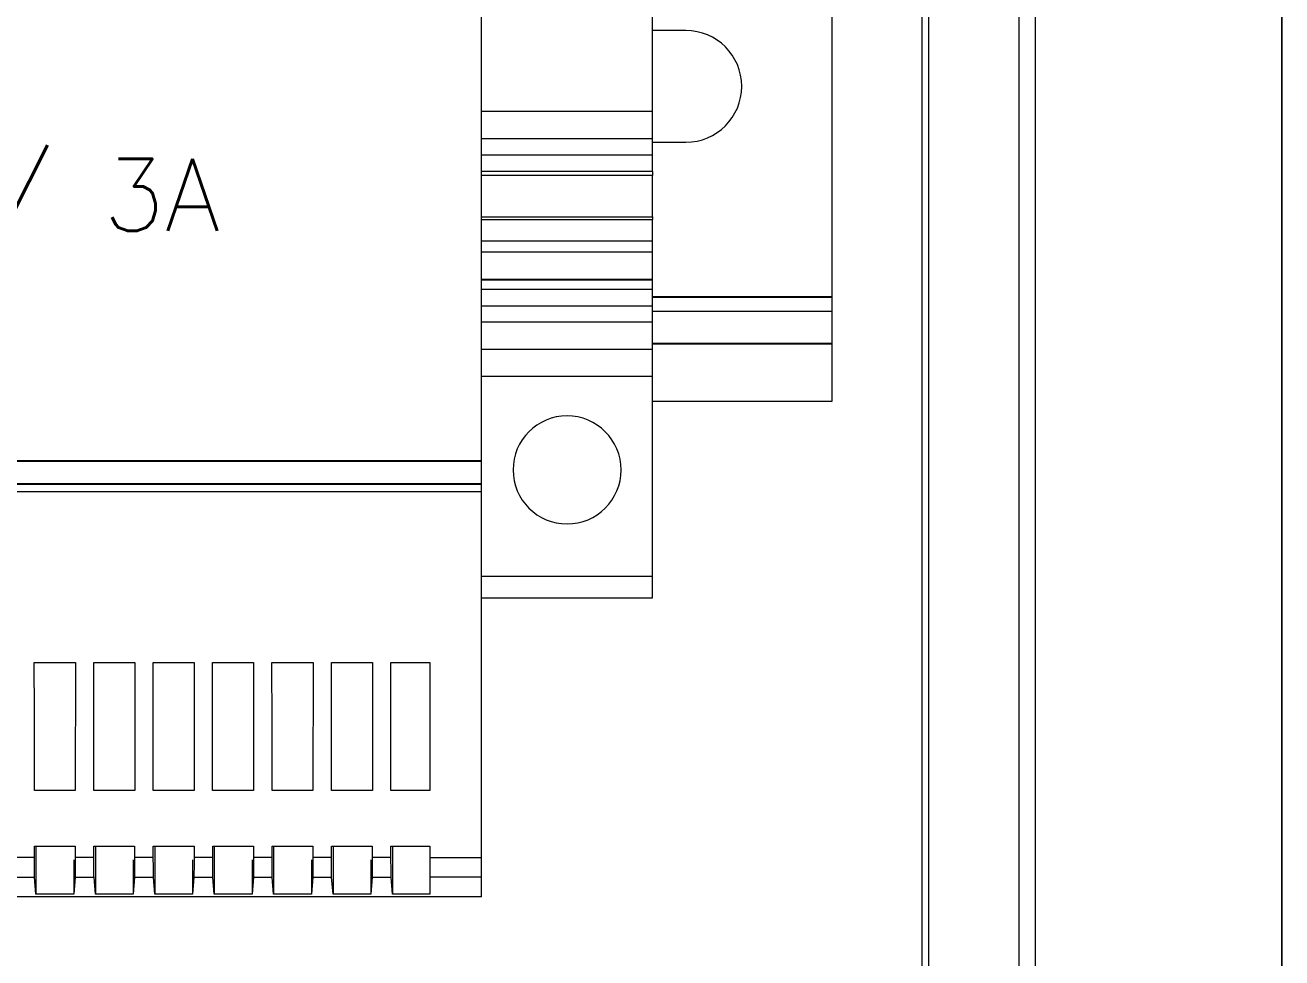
# Model space of a CAD drawing. Extents: x 4137 to 28680, y 2446 to 6814.
# Drawn here: x 11000.9 to 11070.7, y 4859.2 to 4911 of the extents above; entities that cross this region are included whole.
import ezdxf
from ezdxf.enums import TextEntityAlignment as Align

# ---------------------------------------------------------------- set-up
doc = ezdxf.new("R2010")
doc.units = 0
doc.header["$LTSCALE"] = 0.5
doc.layers.get('0').update_dxf_attribs({"linetype": 'CONTINUOUS'})
doc.layers.add('VOL', color=2, linetype='CONTINUOUS')
doc.styles.get("Standard").update_dxf_attribs({"font": 'simplex.shx'})

msp = doc.modelspace()

# ---------------------------------------------------------------- linework, layer by layer
at = {"color": 7, "linetype": 'Continuous', "lineweight": 15}
for p, q in [((11070.677, 4757.591), (11070.677, 5057.591)), ((11070.677, 4757.591), (11070.677, 5057.591)), ((11056.982, 5050.896), (11056.982, 4764.285)), ((11056.982, 5050.896), (11056.982, 4764.285)), ((11070.677, 5051.091), (11070.677, 4764.091)), ((11070.677, 5051.091), (11070.677, 4764.091)), ((11056.06, 5049.974), (11056.06, 4765.207)), ((11056.06, 5049.974), (11056.06, 4765.207)), ((11050.677, 5044.591), (11050.677, 4770.591)), ((11050.677, 5044.591), (11050.677, 4770.591)), ((11051.069, 4770.199), (11051.069, 5044.983)), ((11051.069, 4770.199), (11051.069, 5044.983)), ((11035.727, 4906.191), (11035.727, 4927.691)), ((11035.727, 4906.191), (11035.727, 4927.691)), ((11045.677, 4919.291), (11045.677, 4895.891)), ((11045.677, 4919.291), (11045.677, 4895.891)), ((11037.577, 4910.691), (11035.727, 4910.691)), ((11037.577, 4910.691), (11035.727, 4910.691)), ((11035.727, 4906.191), (11026.227, 4906.191)), ((11035.727, 4906.191), (11026.227, 4906.191)), ((11035.727, 4904.691), (11035.727, 4906.191)), ((11035.727, 4904.691), (11035.727, 4906.191)), ((11026.227, 4904.691), (11035.727, 4904.691)), ((11026.227, 4904.691), (11035.727, 4904.691)), ((11035.727, 4903.791), (11035.727, 4904.691)), ((11035.727, 4903.791), (11035.727, 4904.691)), ((11035.727, 4904.491), (11037.577, 4904.491)), ((11035.727, 4904.491), (11037.577, 4904.491)), ((11026.227, 4903.791), (11035.727, 4903.791)), ((11026.227, 4903.791), (11035.727, 4903.791)), ((11035.727, 4902.87), (11035.727, 4903.791)), ((11035.727, 4902.87), (11035.727, 4903.791)), ((11035.727, 4902.87), (11026.227, 4902.87)), ((11035.727, 4902.87), (11026.227, 4902.87)), ((11035.727, 4902.87), (11035.727, 4902.634)), ((11035.727, 4902.87), (11035.727, 4902.634)), ((11035.727, 4902.634), (11026.227, 4902.634)), ((11035.727, 4902.634), (11026.227, 4902.634)), ((11035.727, 4900.341), (11035.727, 4902.634)), ((11035.727, 4900.341), (11035.727, 4902.634)), ((11026.227, 4900.341), (11035.727, 4900.341)), ((11026.227, 4900.341), (11035.727, 4900.341)), ((11026.227, 4900.191), (11035.727, 4900.191)), ((11026.227, 4900.191), (11035.727, 4900.191)), ((11026.227, 4900.191), (11035.727, 4900.191)), ((11026.227, 4900.191), (11035.727, 4900.191)), ((11035.727, 4900.341), (11035.727, 4900.191)), ((11035.727, 4900.341), (11035.727, 4900.191)), ((11035.727, 4898.991), (11035.727, 4900.191)), ((11035.727, 4898.991), (11035.727, 4900.191)), ((11035.727, 4898.991), (11026.227, 4898.991)), ((11035.727, 4898.991), (11026.227, 4898.991)), ((11035.727, 4898.391), (11035.727, 4898.991)), ((11035.727, 4898.391), (11035.727, 4898.991)), ((11035.727, 4898.391), (11026.227, 4898.391)), ((11035.727, 4898.391), (11026.227, 4898.391)), ((11035.727, 4896.866), (11035.727, 4898.391)), ((11035.727, 4896.866), (11035.727, 4898.391)), ((11035.727, 4896.866), (11026.227, 4896.866)), ((11035.727, 4896.866), (11026.227, 4896.866)), ((11026.227, 4896.852), (11035.727, 4896.852)), ((11026.227, 4896.852), (11035.727, 4896.852)), ((11035.727, 4896.852), (11035.727, 4896.866)), ((11035.727, 4896.852), (11035.727, 4896.866)), ((11035.727, 4896.311), (11035.727, 4896.852)), ((11035.727, 4896.311), (11035.727, 4896.852)), ((11035.727, 4896.311), (11026.227, 4896.311)), ((11035.727, 4896.311), (11026.227, 4896.311)), ((11035.727, 4895.391), (11035.727, 4896.311)), ((11035.727, 4895.391), (11035.727, 4896.311)), ((11045.677, 4895.891), (11045.677, 4895.091)), ((11045.677, 4895.891), (11045.677, 4895.091)), ((11035.727, 4895.391), (11026.227, 4895.391)), ((11035.727, 4895.391), (11026.227, 4895.391)), ((11035.727, 4894.491), (11035.727, 4895.391)), ((11035.727, 4894.491), (11035.727, 4895.391)), ((11035.727, 4894.491), (11026.227, 4894.491)), ((11035.727, 4894.491), (11026.227, 4894.491)), ((11045.677, 4895.091), (11035.727, 4895.091)), ((11045.677, 4895.091), (11035.727, 4895.091)), ((11035.727, 4892.991), (11035.727, 4894.491)), ((11035.727, 4892.991), (11035.727, 4894.491)), ((11045.677, 4895.091), (11045.677, 4893.291)), ((11045.677, 4895.091), (11045.677, 4893.291)), ((11045.677, 4893.291), (11045.677, 4890.091)), ((11045.677, 4893.291), (11045.677, 4890.091)), ((11026.227, 4892.991), (11035.727, 4892.991)), ((11026.227, 4892.991), (11035.727, 4892.991)), ((11035.727, 4891.491), (11035.727, 4892.991)), ((11035.727, 4891.491), (11035.727, 4892.991)), ((11026.227, 4891.491), (11035.727, 4891.491)), ((11026.227, 4891.491), (11035.727, 4891.491)), ((11035.727, 4880.391), (11035.727, 4891.491)), ((11035.727, 4880.391), (11035.727, 4891.491)), ((11045.677, 4890.091), (11035.727, 4890.091)), ((11045.677, 4890.091), (11035.727, 4890.091)), ((11026.227, 4885.091), (11026.227, 4885.512)), ((11026.227, 4885.091), (11026.227, 4885.512)), ((10972.227, 4885.091), (11026.227, 4885.091)), ((10972.227, 4885.091), (11026.227, 4885.091)), ((11026.227, 4880.391), (11035.727, 4880.391)), ((11026.227, 4880.391), (11035.727, 4880.391)), ((11035.727, 4879.191), (11035.727, 4880.391)), ((11035.727, 4879.191), (11035.727, 4880.391)), ((11026.227, 4879.191), (11035.727, 4879.191)), ((11026.227, 4879.191), (11035.727, 4879.191)), ((11001.386, 4875.591), (11003.667, 4875.591)), ((11001.386, 4875.591), (11003.667, 4875.591)), ((11003.667, 4875.591), (11003.661, 4868.491)), ((11003.667, 4875.591), (11003.661, 4868.491)), ((11004.686, 4875.591), (11006.967, 4875.591)), ((11004.686, 4875.591), (11006.967, 4875.591)), ((11006.967, 4875.591), (11006.961, 4868.491)), ((11006.967, 4875.591), (11006.961, 4868.491)), ((11007.986, 4875.591), (11010.268, 4875.591)), ((11007.986, 4875.591), (11010.268, 4875.591)), ((11010.268, 4875.591), (11010.261, 4868.491)), ((11010.268, 4875.591), (11010.261, 4868.491)), ((11011.286, 4875.591), (11013.567, 4875.591)), ((11011.286, 4875.591), (11013.567, 4875.591)), ((11013.567, 4875.591), (11013.561, 4868.491)), ((11013.567, 4875.591), (11013.561, 4868.491)), ((11014.586, 4875.591), (11016.867, 4875.591)), ((11014.586, 4875.591), (11016.867, 4875.591)), ((11016.867, 4875.591), (11016.861, 4868.491)), ((11016.867, 4875.591), (11016.861, 4868.491)), ((11017.886, 4875.591), (11020.167, 4875.591)), ((11017.886, 4875.591), (11020.167, 4875.591)), ((11020.167, 4875.591), (11020.161, 4868.491)), ((11020.167, 4875.591), (11020.161, 4868.491)), ((11021.186, 4875.591), (11023.357, 4875.591)), ((11021.186, 4875.591), (11023.357, 4875.591)), ((11023.357, 4875.591), (11023.357, 4868.491)), ((11023.357, 4875.591), (11023.357, 4868.491)), ((11003.661, 4868.491), (11001.39, 4868.491)), ((11003.661, 4868.491), (11001.39, 4868.491)), ((11006.961, 4868.491), (11004.69, 4868.491)), ((11006.961, 4868.491), (11004.69, 4868.491)), ((11010.261, 4868.491), (11007.99, 4868.491)), ((11010.261, 4868.491), (11007.99, 4868.491)), ((11013.561, 4868.491), (11011.29, 4868.491)), ((11013.561, 4868.491), (11011.29, 4868.491)), ((11016.861, 4868.491), (11014.59, 4868.491)), ((11016.861, 4868.491), (11014.59, 4868.491)), ((11020.161, 4868.491), (11017.89, 4868.491)), ((11020.161, 4868.491), (11017.89, 4868.491)), ((11023.357, 4868.491), (11021.19, 4868.491)), ((11023.357, 4868.491), (11021.19, 4868.491)), ((11001.396, 4865.391), (11003.657, 4865.391)), ((11001.396, 4864.763), (11001.396, 4865.391)), ((11001.396, 4865.391), (11003.657, 4865.391)), ((11001.396, 4864.763), (11001.396, 4865.391)), ((11001.476, 4865.391), (11001.476, 4862.722)), ((11001.476, 4865.391), (11001.476, 4862.722)), ((11003.657, 4865.391), (11003.657, 4864.763)), ((11003.657, 4865.391), (11003.657, 4864.763)), ((11004.696, 4865.391), (11006.957, 4865.391)), ((11004.696, 4864.763), (11004.696, 4865.391)), ((11004.696, 4865.391), (11006.957, 4865.391)), ((11004.696, 4864.763), (11004.696, 4865.391)), ((11004.776, 4865.391), (11004.776, 4862.722)), ((11004.776, 4865.391), (11004.776, 4862.722)), ((11006.957, 4865.391), (11006.957, 4864.763)), ((11006.957, 4865.391), (11006.957, 4864.763)), ((11007.996, 4865.391), (11010.257, 4865.391)), ((11007.996, 4864.763), (11007.996, 4865.391)), ((11007.996, 4865.391), (11010.257, 4865.391)), ((11007.996, 4864.763), (11007.996, 4865.391)), ((11008.076, 4865.391), (11008.076, 4862.722)), ((11008.076, 4865.391), (11008.076, 4862.722)), ((11010.257, 4865.391), (11010.257, 4864.763)), ((11010.257, 4865.391), (11010.257, 4864.763)), ((11011.296, 4865.391), (11013.557, 4865.391)), ((11011.296, 4864.763), (11011.296, 4865.391)), ((11011.296, 4865.391), (11013.557, 4865.391)), ((11011.296, 4864.763), (11011.296, 4865.391)), ((11011.376, 4865.391), (11011.376, 4862.722)), ((11011.376, 4865.391), (11011.376, 4862.722)), ((11013.557, 4865.391), (11013.557, 4864.763)), ((11013.557, 4865.391), (11013.557, 4864.763)), ((11014.596, 4865.391), (11016.857, 4865.391)), ((11014.596, 4864.763), (11014.596, 4865.391)), ((11014.596, 4865.391), (11016.857, 4865.391)), ((11014.596, 4864.763), (11014.596, 4865.391)), ((11014.676, 4865.391), (11014.676, 4862.722)), ((11014.676, 4865.391), (11014.676, 4862.722)), ((11016.857, 4865.391), (11016.857, 4864.763)), ((11016.857, 4865.391), (11016.857, 4864.763)), ((11017.896, 4865.391), (11020.157, 4865.391)), ((11017.896, 4864.763), (11017.896, 4865.391)), ((11017.896, 4865.391), (11020.157, 4865.391)), ((11017.896, 4864.763), (11017.896, 4865.391)), ((11017.976, 4865.391), (11017.976, 4862.722)), ((11017.976, 4865.391), (11017.976, 4862.722)), ((11020.157, 4865.391), (11020.157, 4864.763)), ((11020.157, 4865.391), (11020.157, 4864.763)), ((11021.196, 4865.391), (11023.357, 4865.391)), ((11021.196, 4864.763), (11021.196, 4865.391)), ((11021.196, 4865.391), (11023.357, 4865.391)), ((11021.196, 4864.763), (11021.196, 4865.391)), ((11021.276, 4865.391), (11021.276, 4862.722)), ((11021.276, 4865.391), (11021.276, 4862.722)), ((11023.357, 4865.391), (11023.357, 4864.763)), ((11023.357, 4865.391), (11023.357, 4864.763)), ((11001.396, 4864.763), (11000.357, 4864.763)), ((11001.396, 4864.763), (11000.357, 4864.763)), ((11003.577, 4864.629), (11003.577, 4862.722)), ((11003.577, 4864.629), (11003.577, 4862.722)), ((11004.696, 4864.763), (11003.657, 4864.763)), ((11004.696, 4864.763), (11003.657, 4864.763)), ((11006.877, 4864.629), (11006.877, 4862.722)), ((11006.877, 4864.629), (11006.877, 4862.722)), ((11007.996, 4864.763), (11006.957, 4864.763)), ((11007.996, 4864.763), (11006.957, 4864.763)), ((11010.177, 4864.629), (11010.177, 4862.722)), ((11010.177, 4864.629), (11010.177, 4862.722)), ((11011.296, 4864.763), (11010.257, 4864.763)), ((11011.296, 4864.763), (11010.257, 4864.763)), ((11013.477, 4864.629), (11013.477, 4862.722)), ((11013.477, 4864.629), (11013.477, 4862.722)), ((11014.596, 4864.763), (11013.557, 4864.763)), ((11014.596, 4864.763), (11013.557, 4864.763)), ((11016.777, 4864.629), (11016.777, 4862.722)), ((11016.777, 4864.629), (11016.777, 4862.722)), ((11017.896, 4864.763), (11016.857, 4864.763)), ((11017.896, 4864.763), (11016.857, 4864.763)), ((11020.077, 4864.629), (11020.077, 4862.722)), ((11020.077, 4864.629), (11020.077, 4862.722)), ((11021.196, 4864.763), (11020.157, 4864.763)), ((11021.196, 4864.763), (11020.157, 4864.763)), ((11023.357, 4864.763), (11026.227, 4864.763)), ((11023.357, 4864.763), (11026.227, 4864.763)), ((11000.352, 4863.677), (11001.401, 4863.677)), ((11000.352, 4863.677), (11001.401, 4863.677)), ((11001.476, 4862.722), (11001.401, 4863.677)), ((11001.476, 4862.722), (11001.401, 4863.677)), ((11003.652, 4863.677), (11003.577, 4862.722)), ((11003.652, 4863.677), (11003.577, 4862.722)), ((11003.652, 4863.677), (11004.701, 4863.677)), ((11003.652, 4863.677), (11004.701, 4863.677)), ((11004.776, 4862.722), (11004.701, 4863.677)), ((11004.776, 4862.722), (11004.701, 4863.677)), ((11006.952, 4863.677), (11006.877, 4862.722)), ((11006.952, 4863.677), (11006.877, 4862.722)), ((11006.952, 4863.677), (11008.001, 4863.677)), ((11006.952, 4863.677), (11008.001, 4863.677)), ((11008.076, 4862.722), (11008.001, 4863.677)), ((11008.076, 4862.722), (11008.001, 4863.677)), ((11010.252, 4863.677), (11010.177, 4862.722)), ((11010.252, 4863.677), (11010.177, 4862.722)), ((11010.252, 4863.677), (11011.301, 4863.677)), ((11010.252, 4863.677), (11011.301, 4863.677)), ((11011.376, 4862.722), (11011.301, 4863.677)), ((11011.376, 4862.722), (11011.301, 4863.677)), ((11013.552, 4863.677), (11013.477, 4862.722)), ((11013.552, 4863.677), (11013.477, 4862.722)), ((11013.552, 4863.677), (11014.601, 4863.677)), ((11013.552, 4863.677), (11014.601, 4863.677)), ((11014.676, 4862.722), (11014.601, 4863.677)), ((11014.676, 4862.722), (11014.601, 4863.677)), ((11016.852, 4863.677), (11016.777, 4862.722)), ((11016.852, 4863.677), (11016.777, 4862.722)), ((11016.852, 4863.677), (11017.901, 4863.677)), ((11016.852, 4863.677), (11017.901, 4863.677)), ((11017.976, 4862.722), (11017.901, 4863.677)), ((11017.976, 4862.722), (11017.901, 4863.677)), ((11020.152, 4863.677), (11020.077, 4862.722)), ((11020.152, 4863.677), (11020.077, 4862.722)), ((11020.152, 4863.677), (11021.201, 4863.677)), ((11020.152, 4863.677), (11021.201, 4863.677)), ((11021.276, 4862.722), (11021.201, 4863.677)), ((11021.276, 4862.722), (11021.201, 4863.677)), ((11026.227, 4863.677), (11023.357, 4863.677)), ((11023.357, 4863.677), (11023.357, 4862.722)), ((11026.227, 4863.677), (11023.357, 4863.677)), ((11023.357, 4863.677), (11023.357, 4862.722)), ((11026.227, 4862.591), (11026.227, 4863.677)), ((11026.227, 4862.591), (11026.227, 4863.677)), ((11026.227, 4862.591), (10972.227, 4862.591)), ((11026.227, 4862.591), (10972.227, 4862.591)), ((11003.577, 4862.722), (11001.476, 4862.722)), ((11003.577, 4862.722), (11001.476, 4862.722)), ((11006.877, 4862.722), (11004.776, 4862.722)), ((11006.877, 4862.722), (11004.776, 4862.722)), ((11010.177, 4862.722), (11008.076, 4862.722)), ((11010.177, 4862.722), (11008.076, 4862.722)), ((11013.477, 4862.722), (11011.376, 4862.722)), ((11013.477, 4862.722), (11011.376, 4862.722)), ((11016.777, 4862.722), (11014.676, 4862.722)), ((11016.777, 4862.722), (11014.676, 4862.722)), ((11020.077, 4862.722), (11017.976, 4862.722)), ((11020.077, 4862.722), (11017.976, 4862.722)), ((11023.357, 4862.722), (11021.276, 4862.722)), ((11023.357, 4862.722), (11021.276, 4862.722))]:
    msp.add_line(p, q, dxfattribs=at)
for centre, radius, start, end in [((11037.577, 4907.591), 3.1, 270, 90), ((11037.577, 4907.591), 3.1, 270, 90), ((11030.977, 4886.291), 3, 90, 270), ((11030.977, 4886.291), 3, 90, 270), ((11030.977, 4886.291), 3, 270, 90), ((11030.977, 4886.291), 3, 270, 90)]:
    msp.add_arc(centre, radius, start, end, dxfattribs=at)
for points, knots in [([(11026.227, 4886.787), (11026.227, 4890.24), (11026.227, 4897.145), (11026.227, 4907.591), (11026.227, 4918.036), (11026.227, 4924.941), (11026.227, 4928.394)], [0, 0, 0, 0, 0.25, 0.5, 0.75, 1, 1, 1, 1]), ([(11026.227, 4886.787), (11026.227, 4890.24), (11026.227, 4897.145), (11026.227, 4907.591), (11026.227, 4918.036), (11026.227, 4924.941), (11026.227, 4928.394)], [0, 0, 0, 0, 0.25, 0.5, 0.75, 1, 1, 1, 1]), ([(11026.227, 4885.512), (11026.227, 4885.538), (11026.227, 4885.59), (11026.227, 4885.88), (11026.227, 4886.286), (11026.227, 4886.62), (11026.227, 4886.787)], [0, 0, 0, 0, 0.25, 0.500002, 0.75, 1, 1, 1, 1]), ([(11026.227, 4885.512), (11026.227, 4885.538), (11026.227, 4885.59), (11026.227, 4885.88), (11026.227, 4886.286), (11026.227, 4886.62), (11026.227, 4886.787)], [0, 0, 0, 0, 0.25, 0.500002, 0.75, 1, 1, 1, 1]), ([(11026.227, 4864.763), (11026.227, 4868.121), (11026.227, 4874.836), (11026.227, 4881.672), (11026.227, 4885.091)], [0, 0, 0, 0, 0.5, 1, 1, 1, 1]), ([(11026.227, 4864.763), (11026.227, 4868.121), (11026.227, 4874.836), (11026.227, 4881.672), (11026.227, 4885.091)], [0, 0, 0, 0, 0.5, 1, 1, 1, 1]), ([(11001.39, 4868.491), (11001.39, 4868.737), (11001.39, 4869.458), (11001.389, 4871.818), (11001.387, 4873.944), (11001.386, 4875.591)], [0, 0, 0, 0, 0.104552, 0.306071, 1, 1, 1, 1]), ([(11001.39, 4868.491), (11001.39, 4868.737), (11001.39, 4869.458), (11001.389, 4871.818), (11001.387, 4873.944), (11001.386, 4875.591)], [0, 0, 0, 0, 0.104552, 0.306071, 1, 1, 1, 1]), ([(11004.69, 4868.491), (11004.69, 4868.737), (11004.69, 4869.458), (11004.689, 4871.818), (11004.687, 4873.944), (11004.686, 4875.591)], [0, 0, 0, 0, 0.1045515, 0.3060715, 1, 1, 1, 1]), ([(11004.69, 4868.491), (11004.69, 4868.737), (11004.69, 4869.458), (11004.689, 4871.818), (11004.687, 4873.944), (11004.686, 4875.591)], [0, 0, 0, 0, 0.1045515, 0.3060715, 1, 1, 1, 1]), ([(11007.99, 4868.491), (11007.99, 4868.737), (11007.99, 4869.458), (11007.989, 4871.818), (11007.987, 4873.944), (11007.986, 4875.591)], [0, 0, 0, 0, 0.1045515, 0.3060715, 1, 1, 1, 1]), ([(11007.99, 4868.491), (11007.99, 4868.737), (11007.99, 4869.458), (11007.989, 4871.818), (11007.987, 4873.944), (11007.986, 4875.591)], [0, 0, 0, 0, 0.1045515, 0.3060715, 1, 1, 1, 1]), ([(11011.29, 4868.491), (11011.29, 4868.737), (11011.29, 4869.458), (11011.289, 4871.818), (11011.287, 4873.944), (11011.286, 4875.591)], [0, 0, 0, 0, 0.1045515, 0.3060715, 1, 1, 1, 1]), ([(11011.29, 4868.491), (11011.29, 4868.737), (11011.29, 4869.458), (11011.289, 4871.818), (11011.287, 4873.944), (11011.286, 4875.591)], [0, 0, 0, 0, 0.1045515, 0.3060715, 1, 1, 1, 1]), ([(11014.59, 4868.491), (11014.59, 4868.737), (11014.59, 4869.458), (11014.589, 4871.818), (11014.587, 4873.944), (11014.586, 4875.591)], [0, 0, 0, 0, 0.1045515, 0.3060715, 1, 1, 1, 1]), ([(11014.59, 4868.491), (11014.59, 4868.737), (11014.59, 4869.458), (11014.589, 4871.818), (11014.587, 4873.944), (11014.586, 4875.591)], [0, 0, 0, 0, 0.1045515, 0.3060715, 1, 1, 1, 1]), ([(11017.89, 4868.491), (11017.89, 4868.737), (11017.89, 4869.458), (11017.889, 4871.818), (11017.887, 4873.944), (11017.886, 4875.591)], [0, 0, 0, 0, 0.1045515, 0.3060715, 1, 1, 1, 1]), ([(11017.89, 4868.491), (11017.89, 4868.737), (11017.89, 4869.458), (11017.889, 4871.818), (11017.887, 4873.944), (11017.886, 4875.591)], [0, 0, 0, 0, 0.1045515, 0.3060715, 1, 1, 1, 1]), ([(11021.19, 4868.491), (11021.19, 4868.737), (11021.19, 4869.458), (11021.189, 4871.818), (11021.187, 4873.944), (11021.186, 4875.591)], [0, 0, 0, 0, 0.1045515, 0.3060715, 1, 1, 1, 1]), ([(11021.19, 4868.491), (11021.19, 4868.737), (11021.19, 4869.458), (11021.189, 4871.818), (11021.187, 4873.944), (11021.186, 4875.591)], [0, 0, 0, 0, 0.1045515, 0.3060715, 1, 1, 1, 1]), ([(11001.401, 4863.677), (11001.401, 4863.699), (11001.4, 4863.743), (11001.399, 4863.985), (11001.397, 4864.327), (11001.396, 4864.618), (11001.396, 4864.763)], [0, 0, 0, 0, 0.2499991, 0.5000011, 0.7500001, 1, 1, 1, 1]), ([(11001.401, 4863.677), (11001.401, 4863.699), (11001.4, 4863.743), (11001.399, 4863.985), (11001.397, 4864.327), (11001.396, 4864.618), (11001.396, 4864.763)], [0, 0, 0, 0, 0.2499991, 0.5000011, 0.7500001, 1, 1, 1, 1]), ([(11003.657, 4864.763), (11003.657, 4864.618), (11003.656, 4864.327), (11003.655, 4863.985), (11003.653, 4863.743), (11003.652, 4863.699), (11003.652, 4863.677)], [0, 0, 0, 0, 0.2499999, 0.4999989, 0.7500009, 1, 1, 1, 1]), ([(11003.657, 4864.763), (11003.657, 4864.618), (11003.656, 4864.327), (11003.655, 4863.985), (11003.653, 4863.743), (11003.652, 4863.699), (11003.652, 4863.677)], [0, 0, 0, 0, 0.2499999, 0.4999989, 0.7500009, 1, 1, 1, 1]), ([(11004.701, 4863.677), (11004.701, 4863.699), (11004.7, 4863.743), (11004.699, 4863.985), (11004.697, 4864.327), (11004.696, 4864.618), (11004.696, 4864.763)], [0, 0, 0, 0, 0.249999, 0.500001, 0.75, 1, 1, 1, 1]), ([(11004.701, 4863.677), (11004.701, 4863.699), (11004.7, 4863.743), (11004.699, 4863.985), (11004.697, 4864.327), (11004.696, 4864.618), (11004.696, 4864.763)], [0, 0, 0, 0, 0.249999, 0.500001, 0.75, 1, 1, 1, 1]), ([(11006.957, 4864.763), (11006.957, 4864.618), (11006.956, 4864.327), (11006.955, 4863.985), (11006.953, 4863.743), (11006.952, 4863.699), (11006.952, 4863.677)], [0, 0, 0, 0, 0.2499999, 0.4999989, 0.7500009, 1, 1, 1, 1]), ([(11006.957, 4864.763), (11006.957, 4864.618), (11006.956, 4864.327), (11006.955, 4863.985), (11006.953, 4863.743), (11006.952, 4863.699), (11006.952, 4863.677)], [0, 0, 0, 0, 0.2499999, 0.4999989, 0.7500009, 1, 1, 1, 1]), ([(11008.001, 4863.677), (11008.001, 4863.699), (11008, 4863.743), (11007.999, 4863.985), (11007.997, 4864.327), (11007.996, 4864.618), (11007.996, 4864.763)], [0, 0, 0, 0, 0.249999, 0.500001, 0.75, 1, 1, 1, 1]), ([(11008.001, 4863.677), (11008.001, 4863.699), (11008, 4863.743), (11007.999, 4863.985), (11007.997, 4864.327), (11007.996, 4864.618), (11007.996, 4864.763)], [0, 0, 0, 0, 0.249999, 0.500001, 0.75, 1, 1, 1, 1]), ([(11010.257, 4864.763), (11010.257, 4864.618), (11010.256, 4864.327), (11010.255, 4863.985), (11010.253, 4863.743), (11010.252, 4863.699), (11010.252, 4863.677)], [0, 0, 0, 0, 0.2499999, 0.4999989, 0.7500009, 1, 1, 1, 1]), ([(11010.257, 4864.763), (11010.257, 4864.618), (11010.256, 4864.327), (11010.255, 4863.985), (11010.253, 4863.743), (11010.252, 4863.699), (11010.252, 4863.677)], [0, 0, 0, 0, 0.2499999, 0.4999989, 0.7500009, 1, 1, 1, 1]), ([(11011.301, 4863.677), (11011.301, 4863.699), (11011.3, 4863.743), (11011.299, 4863.985), (11011.297, 4864.327), (11011.296, 4864.618), (11011.296, 4864.763)], [0, 0, 0, 0, 0.249999, 0.500001, 0.75, 1, 1, 1, 1]), ([(11011.301, 4863.677), (11011.301, 4863.699), (11011.3, 4863.743), (11011.299, 4863.985), (11011.297, 4864.327), (11011.296, 4864.618), (11011.296, 4864.763)], [0, 0, 0, 0, 0.249999, 0.500001, 0.75, 1, 1, 1, 1]), ([(11013.557, 4864.763), (11013.557, 4864.618), (11013.556, 4864.327), (11013.555, 4863.985), (11013.553, 4863.743), (11013.552, 4863.699), (11013.552, 4863.677)], [0, 0, 0, 0, 0.2499999, 0.4999989, 0.7500009, 1, 1, 1, 1]), ([(11013.557, 4864.763), (11013.557, 4864.618), (11013.556, 4864.327), (11013.555, 4863.985), (11013.553, 4863.743), (11013.552, 4863.699), (11013.552, 4863.677)], [0, 0, 0, 0, 0.2499999, 0.4999989, 0.7500009, 1, 1, 1, 1]), ([(11014.601, 4863.677), (11014.601, 4863.699), (11014.6, 4863.743), (11014.599, 4863.985), (11014.597, 4864.327), (11014.596, 4864.618), (11014.596, 4864.763)], [0, 0, 0, 0, 0.249999, 0.500001, 0.75, 1, 1, 1, 1]), ([(11014.601, 4863.677), (11014.601, 4863.699), (11014.6, 4863.743), (11014.599, 4863.985), (11014.597, 4864.327), (11014.596, 4864.618), (11014.596, 4864.763)], [0, 0, 0, 0, 0.249999, 0.500001, 0.75, 1, 1, 1, 1]), ([(11016.857, 4864.763), (11016.857, 4864.618), (11016.856, 4864.327), (11016.855, 4863.985), (11016.853, 4863.743), (11016.852, 4863.699), (11016.852, 4863.677)], [0, 0, 0, 0, 0.2499999, 0.4999989, 0.7500009, 1, 1, 1, 1]), ([(11016.857, 4864.763), (11016.857, 4864.618), (11016.856, 4864.327), (11016.855, 4863.985), (11016.853, 4863.743), (11016.852, 4863.699), (11016.852, 4863.677)], [0, 0, 0, 0, 0.2499999, 0.4999989, 0.7500009, 1, 1, 1, 1]), ([(11017.901, 4863.677), (11017.901, 4863.699), (11017.9, 4863.743), (11017.899, 4863.985), (11017.897, 4864.327), (11017.896, 4864.618), (11017.896, 4864.763)], [0, 0, 0, 0, 0.249999, 0.500001, 0.75, 1, 1, 1, 1]), ([(11017.901, 4863.677), (11017.901, 4863.699), (11017.9, 4863.743), (11017.899, 4863.985), (11017.897, 4864.327), (11017.896, 4864.618), (11017.896, 4864.763)], [0, 0, 0, 0, 0.249999, 0.500001, 0.75, 1, 1, 1, 1]), ([(11020.157, 4864.763), (11020.157, 4864.618), (11020.156, 4864.327), (11020.155, 4863.985), (11020.153, 4863.743), (11020.152, 4863.699), (11020.152, 4863.677)], [0, 0, 0, 0, 0.2499999, 0.4999989, 0.7500009, 1, 1, 1, 1]), ([(11020.157, 4864.763), (11020.157, 4864.618), (11020.156, 4864.327), (11020.155, 4863.985), (11020.153, 4863.743), (11020.152, 4863.699), (11020.152, 4863.677)], [0, 0, 0, 0, 0.2499999, 0.4999989, 0.7500009, 1, 1, 1, 1]), ([(11021.201, 4863.677), (11021.201, 4863.699), (11021.2, 4863.743), (11021.199, 4863.985), (11021.197, 4864.327), (11021.196, 4864.618), (11021.196, 4864.763)], [0, 0, 0, 0, 0.249999, 0.500001, 0.75, 1, 1, 1, 1]), ([(11021.201, 4863.677), (11021.201, 4863.699), (11021.2, 4863.743), (11021.199, 4863.985), (11021.197, 4864.327), (11021.196, 4864.618), (11021.196, 4864.763)], [0, 0, 0, 0, 0.249999, 0.500001, 0.75, 1, 1, 1, 1]), ([(11023.357, 4864.763), (11023.357, 4864.618), (11023.357, 4864.327), (11023.357, 4863.985), (11023.357, 4863.743), (11023.357, 4863.699), (11023.357, 4863.677)], [0, 0, 0, 0, 0.25, 0.499999, 0.750001, 1, 1, 1, 1]), ([(11023.357, 4864.763), (11023.357, 4864.618), (11023.357, 4864.327), (11023.357, 4863.985), (11023.357, 4863.743), (11023.357, 4863.699), (11023.357, 4863.677)], [0, 0, 0, 0, 0.25, 0.499999, 0.750001, 1, 1, 1, 1]), ([(11026.227, 4863.677), (11026.227, 4863.699), (11026.227, 4863.743), (11026.227, 4863.985), (11026.227, 4864.327), (11026.227, 4864.618), (11026.227, 4864.763)], [0, 0, 0, 0, 0.249999, 0.500001, 0.75, 1, 1, 1, 1]), ([(11026.227, 4863.677), (11026.227, 4863.699), (11026.227, 4863.743), (11026.227, 4863.985), (11026.227, 4864.327), (11026.227, 4864.618), (11026.227, 4864.763)], [0, 0, 0, 0, 0.249999, 0.500001, 0.75, 1, 1, 1, 1])]:
    msp.add_open_spline(points, degree=3, knots=knots, dxfattribs=at)
at = {"layer": 'VOL'}
for p, q in [((11045.677, 4895.891), (11035.727, 4895.891)), ((11045.677, 4895.891), (11035.727, 4895.891)), ((11045.677, 4893.291), (11035.727, 4893.291)), ((11045.677, 4893.291), (11035.727, 4893.291)), ((10972.227, 4886.787), (11026.227, 4886.787)), ((10972.227, 4886.787), (11026.227, 4886.787)), ((10972.227, 4885.512), (11026.227, 4885.512)), ((10972.227, 4885.512), (11026.227, 4885.512))]:
    msp.add_line(p, q, dxfattribs=at)

# ---------------------------------------------------------------- texts
msp.add_text('12V / 3A', height=4).set_placement((10998.86, 4899.559), align=Align.CENTER)

doc.saveas('drawing.dxf')
